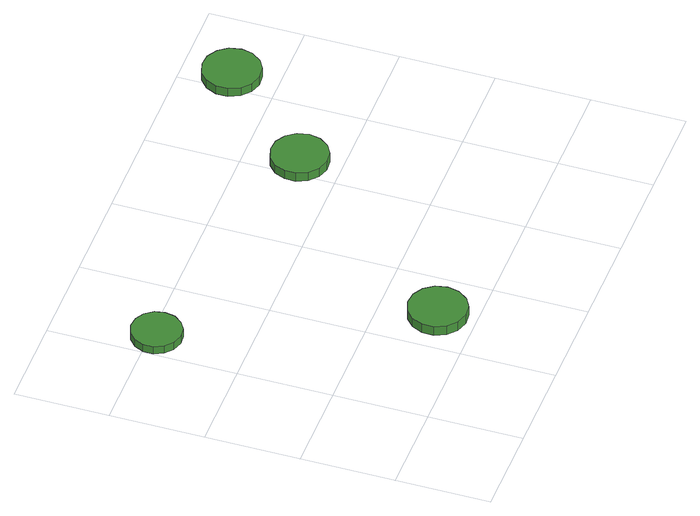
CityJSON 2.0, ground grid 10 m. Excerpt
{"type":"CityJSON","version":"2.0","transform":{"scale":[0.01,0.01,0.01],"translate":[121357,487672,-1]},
"CityObjects":{
"tree1":{"type":"SolitaryVegetationObject","attributes":{"function":"something"},"geometry":[{"type":"MultiSurface","lod":"1","boundaries":[[[0,1,2,3,4,5,6,7,8,9,10,11,12,13,14]],[[15,16,17,18,19,20,21,22,23,24,25,26,27,28,29]],[[0,29,28,1]],[[1,28,27,2]],[[2,27,26,3]],[[3,26,25,4]],[[4,25,24,5]],[[5,24,23,6]],[[6,23,22,7]],[[7,22,21,8]],[[8,21,20,9]],[[9,20,19,10]],[[10,19,18,11]],[[11,18,17,12]],[[12,17,16,13]],[[13,16,15,14]],[[14,15,29,0]]]}]},
"tree2":{"type":"SolitaryVegetationObject","attributes":{"function":"something"},"geometry":[{"type":"MultiSurface","lod":"1","boundaries":[[[30,31,32,33,34,35,36,37,38,39,40,41,42,43,44]],[[45,46,47,48,49,50,51,52,53,54,55,56,57,58,59]],[[30,59,58,31]],[[31,58,57,32]],[[32,57,56,33]],[[33,56,55,34]],[[34,55,54,35]],[[35,54,53,36]],[[36,53,52,37]],[[37,52,51,38]],[[38,51,50,39]],[[39,50,49,40]],[[40,49,48,41]],[[41,48,47,42]],[[42,47,46,43]],[[43,46,45,44]],[[44,45,59,30]]]}]},
"tree3":{"type":"SolitaryVegetationObject","attributes":{"function":"something"},"geometry":[{"type":"MultiSurface","lod":"1","boundaries":[[[60,61,62,63,64,65,66,67,68,69,70,71,72,73,74]],[[75,76,77,78,79,80,81,82,83,84,85,86,87,88,89]],[[60,89,88,61]],[[61,88,87,62]],[[62,87,86,63]],[[63,86,85,64]],[[64,85,84,65]],[[65,84,83,66]],[[66,83,82,67]],[[67,82,81,68]],[[68,81,80,69]],[[69,80,79,70]],[[70,79,78,71]],[[71,78,77,72]],[[72,77,76,73]],[[73,76,75,74]],[[74,75,89,60]]]}]},
"tree4":{"type":"SolitaryVegetationObject","attributes":{"function":"something"},"geometry":[{"type":"MultiSurface","lod":"1","boundaries":[[[90,91,92,93,94,95,96,97,98,99,100,101,102,103,104]],[[105,106,107,108,109,110,111,112,113,114,115,116,117,118,119]],[[90,119,118,91]],[[91,118,117,92]],[[92,117,116,93]],[[93,116,115,94]],[[94,115,114,95]],[[95,114,113,96]],[[96,113,112,97]],[[97,112,111,98]],[[98,111,110,99]],[[99,110,109,100]],[[100,109,108,101]],[[101,108,107,102]],[[102,107,106,103]],[[103,106,105,104]],[[104,105,119,90]]]}]}
},
"vertices":[
[530,2938,183],[507,3046,183],[442,3135,183],[347,3190,183],[238,3201,183],[133,3167,183],[52,3094,183],[7,2993,183],[7,2883,183],[52,2783,183],[133,2710,183],[238,2676,183],[347,2687,183],[442,2742,183],[507,2831,183],[507,2831,90],[442,2742,90],[347,2687,90],[238,2676,90],[133,2710,90],[52,2783,90],[7,2883,90],[7,2993,90],[52,3094,90],[133,3167,90],[238,3201,90],[347,3190,90],[442,3135,90],[507,3046,90],[530,2938,90],
[1789,404,189],[1762,530,189],[1687,633,189],[1576,697,189],[1449,711,189],[1327,671,189],[1232,585,189],[1180,468,189],[1180,340,189],[1232,223,189],[1327,138,189],[1449,98,189],[1576,111,189],[1687,175,189],[1762,279,189],[1762,279,79],[1687,175,79],[1576,111,79],[1449,98,79],[1327,138,79],[1232,223,79],[1180,340,79],[1180,468,79],[1232,585,79],[1327,671,79],[1449,711,79],[1576,697,79],[1687,633,79],[1762,530,79],[1789,404,79],
[3504,2440,188],[3478,2562,188],[3404,2663,188],[3297,2725,188],[3173,2738,188],[3054,2699,188],[2962,2616,188],[2911,2502,188],[2911,2378,188],[2962,2264,188],[3054,2180,188],[3173,2142,188],[3297,2155,188],[3404,2217,188],[3478,2318,188],[3478,2318,79],[3404,2217,79],[3297,2155,79],[3173,2142,79],[3054,2180,79],[2962,2264,79],[2911,2378,79],[2911,2502,79],[2962,2616,79],[3054,2699,79],[3173,2738,79],[3297,2725,79],[3404,2663,79],[3478,2562,79],[3504,2440,79],
[4497,3490,182],[4471,3614,182],[4396,3717,182],[4286,3780,182],[4160,3794,182],[4039,3755,182],[3945,3670,182],[3893,3554,182],[3893,3427,182],[3945,3311,182],[4039,3226,182],[4160,3187,182],[4286,3200,182],[4396,3263,182],[4471,3366,182],[4471,3366,78],[4396,3263,78],[4286,3200,78],[4160,3187,78],[4039,3226,78],[3945,3311,78],[3893,3427,78],[3893,3554,78],[3945,3670,78],[4039,3755,78],[4160,3794,78],[4286,3780,78],[4396,3717,78],[4471,3614,78],[4497,3490,78]
]}
